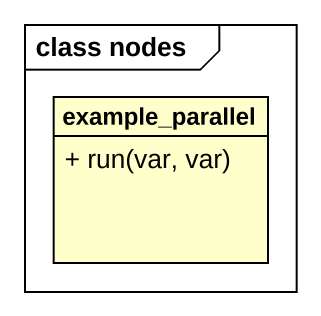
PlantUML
@startuml
mainframe class nodes
hide circle
hide empty members
skinparam classAttributeIconSize 0
class example_parallel {
  + run(var, var)
}
@enduml
